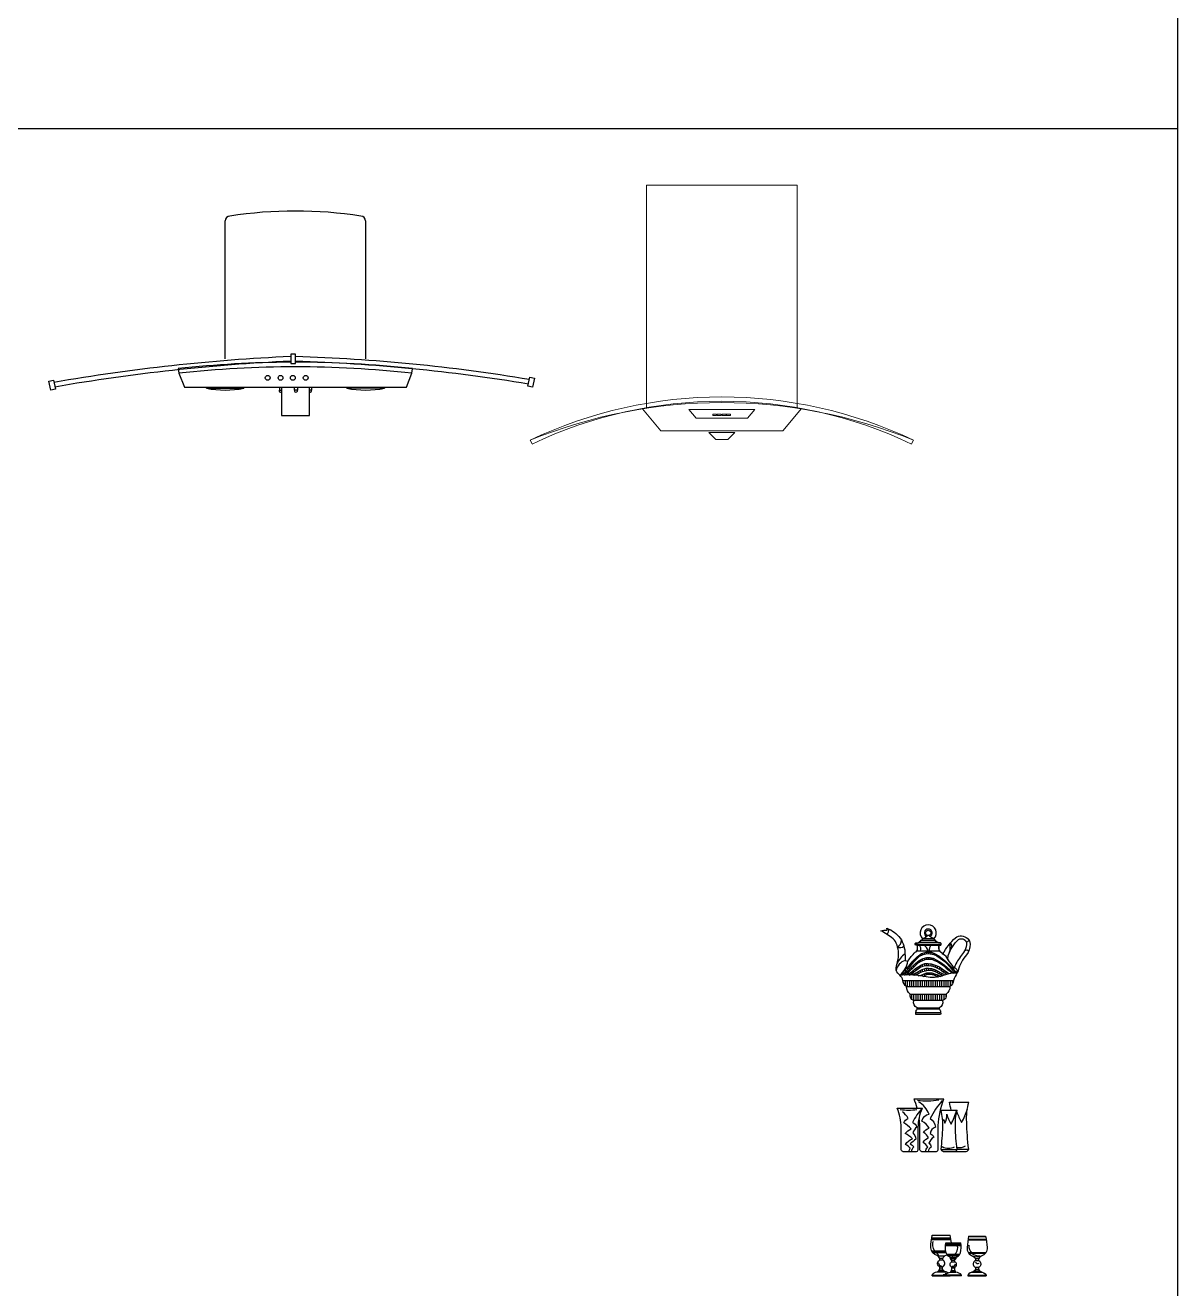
# Model space of a CAD drawing. Header units: inches. Extents: x -10949 to -5554, y -8625 to -6596.
# Drawn here: x -5931.4 to -5785.7, y -7873 to -7713.1 of the extents above; entities that cross this region are included whole.
import ezdxf

# ---------------------------------------------------------------- set-up
doc = ezdxf.new("R2010")
doc.units = ezdxf.units.IN
pattern_1 = [(270, (70319.24, -702.154), (6.2208, -2e-15), [])]

# ---------------------------------------------------------------- blocks, each defined once
blk = doc.blocks.new('A$C63E36FB4')
at = {"ltscale": 1000}
for p, q in [((414, 132.7), (414, 457.1)), ((744, 457.1), (744, 132.7)), ((568, 143.6), (568, 121.6)), ((579, 143.6), (568, 143.6)), ((568, 121.6), (579, 121.6)), ((579, 121.6), (579, 143.6)), ((304, 109.7), (305.2, 98.8)), ((305.2, 98.8), (318.5, 66)), ((839.6, 66), (852.8, 98.8)), ((852.8, 98.8), (854, 109.7)), ((1125, 68.3), (1129.6, 89.8)), ((1129.6, 89.8), (1140.4, 87.5)), ((0, 80.7), (10.8, 83)), ((4.6, 59.2), (0, 80.7)), ((15.3, 61.5), (4.6, 59.2)), ((10.8, 83), (15.3, 61.5)), ((318.5, 66), (839.6, 66)), ((370, 63.8), (370, 66)), ((370, 63.8), (458, 63.8)), ((458, 66), (458, 63.8)), ((541.3, 66), (541.3, 59.4)), ((541.3, 59.4), (546, 59.4)), ((546, 66), (546, 0)), ((576.7, 59.4), (576.7, 66)), ((583.8, 59.4), (576.7, 59.4)), ((583.8, 66), (583.8, 59.4)), ((612, 0), (612, 66)), ((616.8, 59.4), (612, 59.4)), ((616.8, 66), (616.8, 59.4)), ((700, 63.8), (700, 66)), ((788, 63.8), (700, 63.8)), ((788, 66), (788, 63.8)), ((1135.8, 66), (1125, 68.3)), ((1140.4, 87.5), (1135.8, 66)), ((546, 0), (612, 0))]:
    blk.add_line(p, q, dxfattribs=at)
for centre in [(514, 88.3), (544.2, 88.3), (572.9, 88.3), (603.2, 88.3)]:
    blk.add_circle(centre, 5.66, dxfattribs=at)
for centre, radius, start, end in [((579, -516.6), 996.7, 81.1114, 98.8886), ((425, 457.1), 11, 90, 180), ((733, 457.1), 11, 0, 90), ((764.1, -4231.5), 4374.1, 92.5695, 99.9017), ((764.6, -4234.9), 4366.5, 92.5799, 99.8946), ((579, -2371.2), 2496.2, 90.2523, 96.325), ((458.8, -3908), 4047.9, 80.479, 88.2986), ((458.6, -3910.4), 4039.3, 80.488, 88.2915), ((579, -2371.2), 2496.2, 83.675, 90), ((579, -2371.2), 2485.2, 90, 96.325), ((579, -2371.2), 2485.2, 83.675, 90), ((414, 292), 232.4, 259.085, 280.915), ((544.8, 58), 3.83, 157.6084, 288.7068), ((580.3, 58), 3.83, 157.6084, 22.3916), ((613.3, 58), 3.83, 251.2932, 22.3916), ((744, 292), 232.4, 259.085, 280.915)]:
    blk.add_arc(centre, radius, start, end, dxfattribs=at)
blk = doc.blocks.new('A$C74694381')
at = {"lineweight": 5}
for p, q in [((273.4, 84), (273.4, 608.3)), ((273.4, 608.3), (626.6, 608.3)), ((626.6, 85.4), (626.6, 608.3)), ((263.7, 82.6), (307, 31)), ((372.7, 81), (389.4, 61)), ((372.7, 81), (527.3, 81)), ((389.4, 61), (510.6, 61)), ((428.6, 70.3), (428.6, 67.3)), ((437.9, 70.3), (428.6, 70.3)), ((428.6, 67.3), (437.9, 67.3)), ((437.9, 67.3), (437.9, 70.3)), ((439.3, 70.3), (439.3, 67.3)), ((448.6, 70.3), (439.3, 70.3)), ((439.3, 67.3), (448.6, 67.3)), ((448.6, 67.3), (448.6, 70.3)), ((450.6, 70.3), (450.6, 67.3)), ((459.9, 70.3), (450.6, 70.3)), ((450.6, 67.3), (459.9, 67.3)), ((459.9, 67.3), (459.9, 70.3)), ((461.3, 70.3), (461.3, 67.3)), ((470.6, 70.3), (461.3, 70.3)), ((461.3, 67.3), (470.6, 67.3)), ((470.6, 67.3), (470.6, 70.3)), ((527.3, 81), (510.6, 61)), ((637.1, 83.5), (593, 31)), ((307, 31), (593, 31)), ((0, 9), (4.3, 0)), ((419.8, 27.3), (450, 27.3)), ((419.8, 27.3), (435.8, 10.6)), ((435.8, 10.6), (450, 10.6)), ((480.2, 27.3), (450, 27.3)), ((464.2, 10.6), (450, 10.6)), ((480.2, 27.3), (464.2, 10.6)), ((895.7, 0), (900, 9))]:
    blk.add_line(p, q, dxfattribs=at)
for radius in [1048.3, 1038.3]:
    blk.add_arc((450, -937.8), radius, 64.5792, 115.4208, dxfattribs=at)
at = {"lineweight": 9}
blk.add_arc((450, -1095.3), 1192.5, 67.8292, 112.1708, dxfattribs=at)
blk = doc.blocks.new('werwe4t')
at = {"color": 18, "true_color": 0x000000}
for p, q in [((73187.7, 732.5), (73297.5, 732.5)), ((73317.3, 720.4), (73389.1, 720.4)), ((73125.3, 697.7), (73218, 697.7)), ((73286.5, 690), (73346.3, 690)), ((73146.4, 538.3), (73196.9, 538.3)), ((73215.3, 538.3), (73269.9, 538.3)), ((73287, 545.8), (73345.9, 545.8)), ((73294.5, 538.3), (73338.4, 538.3)), ((73326.9, 538.3), (73379.6, 538.3)), ((73345.7, 547.3), (73388.6, 547.3))]:
    blk.add_line(p, q, dxfattribs=at)
for points in [[(73198.7, 697.7, 0.02709), (73187.7, 732.5)], [(73230.7, 538.3, -0.285822), (73237.8, 553.7, 0.128575), (73221.4, 571.6, -0.162034), (73241.2, 588.9, 0.092104), (73222.4, 608.2, -0.192144), (73242.7, 623.7, 0.166153), (73216.1, 650.2, -0.283709), (73243.1, 676.2, 0.145546), (73204, 721.1, 0.145546)], [(73290.4, 725.6, 0.053952), (73246.8, 660.2, -0.217317), (73265.8, 627.5, 0.284468), (73246.8, 605, -0.20156), (73259.7, 591.3, 0.16233), (73242, 568.9, -0.205402), (73250.2, 554.6, 0.192655), (73239.2, 538.2)], [(73269.9, 538.3, 0.442502), (73276.6, 547.9), (73276.6, 633.5, -0.075604), (73297.5, 732.5, -0.126079)], [(73323.5, 690, 0.033646), (73317.3, 720.4)], [(73379.6, 538.3, 0.317995), (73388.6, 547.3, -0.025904), (73381.3, 646.4, -0.081241), (73389.1, 720.4, -0.081241)], [(73146.4, 538.3, -0.442502), (73140.3, 547.2), (73140.3, 626.2, 0.096634), (73125.3, 697.7, 0.126091)], [(73169.4, 538.3, -0.172692), (73173.4, 550, 0.117666), (73155.5, 563.8, -0.167344), (73181.1, 585.4, 0.108808), (73154.2, 604.1, -0.113487), (73176.7, 621.6, 0.049998), (73149.6, 644, -0.161196), (73166, 659.9, 0.081053), (73145, 684.2, 0.081053)], [(73218, 697.7, 0.070336), (73181.5, 645.5, -0.277025), (73197.1, 628.3, 0.092693), (73182.5, 607.4, -0.205592), (73194, 583.9, -0.0023), (73173.6, 566.7, -0.042775), (73186.7, 555.2, 0.137397), (73176.6, 538)], [(73196.9, 538.3, 0.442502), (73203, 547.2), (73203, 626.2, -0.096634), (73218, 697.7, -0.126091)], [(73215.3, 538.3, -0.442502), (73208.6, 547.9), (73208.6, 633.5, 0.018691), (73206.3, 658.5, 0.018691)], [(73294.5, 538.3, -0.317995), (73287, 545.8, 0.025904), (73293.1, 628.4, 0.081241), (73286.5, 690, 0.081241)], [(73292.5, 657.7, -0.110218), (73301.2, 642.6, 0.131709), (73307.8, 675.3, 0.056136), (73323.5, 639.3, 0.081656), (73343.7, 690)], [(73338.4, 538.3, 0.317995), (73345.9, 545.8, -0.025904), (73339.8, 628.4, -0.081241), (73346.3, 690, -0.081241)], [(73344.9, 684.3, 0.050714), (73362.3, 645.4, 0.066672), (73383.6, 694.6, 0.066672)]]:
    blk.add_lwpolyline(points, format="xyb", dxfattribs=at)
for centre, radius, start, end in [((73235.4, 939), 214.8, 260.5707, 281.549), ((73169, 905.2), 214.5, 261.3952, 277.6963), ((73351.1, 611), 58.6, 264.0856, 296.4028), ((73314.6, 598.9), 48.9, 241.2612, 296.4028)]:
    blk.add_arc(centre, radius, start, end, dxfattribs=at)
blk = doc.blocks.new('dfgr')
at = {"color": 18, "true_color": 0x000000}
for p, q in [((72736.6, 702.1), (72824.8, 702.1)), ((72736.9, 704.1), (72824.5, 704.1)), ((72737.4, 707.3), (72823.9, 707.3)), ((72737.7, 709.3), (72823.6, 709.3)), ((72740.3, 721.8), (72821, 721.8)), ((72801.8, 686.3), (72868.8, 686.3)), ((72901.4, 700.8), (72984.1, 700.8)), ((72901.8, 702.9), (72983.8, 702.9)), ((72903.8, 715.4), (72981.8, 715.4)), ((72904.2, 717.4), (72981.4, 717.4)), ((72737.5, 651.1), (72800.9, 651.1)), ((72738.5, 649.1), (72801.2, 649.1)), ((72740.3, 645.9), (72801.8, 645.9)), ((72741.8, 643.9), (72802.2, 643.9)), ((72800.3, 674.9), (72870.3, 674.9)), ((72800.5, 676.9), (72870.1, 676.9)), ((72800.8, 680.1), (72869.7, 680.1)), ((72801.1, 682.1), (72869.5, 682.1)), ((72805.1, 635.8), (72865.5, 635.8)), ((72806.3, 633.7), (72864.2, 633.7)), ((72808.6, 630.6), (72862, 630.6)), ((72903.3, 642.6), (72982.3, 642.6)), ((72904.7, 640.6), (72980.9, 640.6)), ((72773.4, 617.7), (72788, 617.7)), ((72773.7, 577.9), (72787.6, 577.9)), ((72774.7, 609.4), (72786.7, 609.4)), ((72810.5, 628.5), (72860.1, 628.5)), ((72822.4, 616.1), (72848.2, 616.1)), ((72828.6, 601.6), (72842, 601.6)), ((72828.6, 577.1), (72842, 577.1)), ((72829, 574), (72841.6, 574)), ((72841.2, 607.3), (72829.4, 607.3)), ((72934.3, 606.4), (72951.3, 606.4)), ((72935.1, 576.4), (72950.4, 576.4)), ((72950.4, 614.9), (72935.2, 614.9)), ((72739.9, 541.4), (72821.4, 541.4)), ((72739.9, 538.3), (72821.4, 538.3)), ((72760.7, 556), (72800.6, 556)), ((72768.3, 559.2), (72793, 559.2)), ((72771.5, 562.3), (72789.9, 562.3)), ((72774.7, 569.6), (72786.7, 569.6)), ((72872.6, 541.4), (72797.9, 541.4)), ((72872.6, 538.3), (72797.9, 538.3)), ((72823.3, 554.9), (72847.3, 554.9)), ((72824.7, 556.9), (72845.9, 556.9)), ((72826.9, 561.1), (72843.7, 561.1)), ((72901.1, 541.4), (72984.5, 541.4)), ((72901.1, 538.3), (72984.5, 538.3)), ((72918.2, 554.4), (72967.3, 554.4)), ((72927.9, 557.6), (72957.6, 557.6)), ((72931.6, 560.7), (72954, 560.7)), ((72935.4, 568), (72950.2, 568))]:
    blk.add_line(p, q, dxfattribs=at)
for points in [[(72739.9, 538.3), (72739.9, 541.4, -0.241584), (72761.6, 556.2, 0.401071), (72774.7, 575, 0.184409), (72771.8, 580.3, -0.625959), (72774.7, 609.4, 0.304056), (72762.8, 629.2, -0.313174), (72734, 664.9, -0.059937), (72740.3, 721.8)], [(72767.8, 630.4, 0.183735), (72758.2, 643.6, -0.300656), (72745.2, 695)], [(72797.9, 538.3), (72797.9, 541.4, -0.168461), (72823.3, 554.9, 0.209907), (72828.6, 577.1, -0.652621), (72828.6, 601.6, 0.350014), (72826.4, 612.2, -0.255287), (72820.8, 621.5, -0.218444), (72802.7, 641.6, -0.103304), (72801.8, 686.3)], [(72826.6, 686.3, 0.037567), (72821, 721.8)], [(72872.6, 538.3), (72872.6, 541.4, 0.168461), (72847.3, 554.9, -0.209907), (72842, 577.1, 0.652621), (72842, 601.6, -0.350014), (72844.2, 612.2, 0.255287), (72849.8, 621.5, 0.218444), (72867.9, 641.6, 0.103304), (72868.8, 686.3)], [(72904.2, 717.4, 0.025268), (72897.7, 666.6, 0.365209), (72924.4, 626.9, -0.255254), (72936.3, 610.4, -0.19278), (72931, 603.4, 0.534024), (72935.1, 576.4, -0.366447), (72926.3, 556.7, 0.192355), (72901.1, 541.4), (72901.1, 538.3)], [(72981.4, 717.4, -0.025268), (72987.9, 666.6, -0.365209), (72961.2, 626.9, 0.255254), (72949.3, 610.4, 0.19278), (72954.6, 603.4, -0.534024), (72950.4, 576.4, 0.366447), (72959.3, 556.7, -0.192355), (72984.5, 541.4), (72984.5, 538.3)], [(72812.1, 551.6, 0.116799), (72799.7, 556.2, -0.401071), (72786.6, 575, -0.184409), (72789.5, 580.3, 0.625959), (72786.7, 609.4, -0.304056), (72798.5, 629.2, 0.057215), (72807, 632.8)]]:
    blk.add_lwpolyline(points, format="xyb", dxfattribs=at)
for centre, radius, start, end in [((72780.7, 774.6), 146.5, 262.9902, 277.0098), ((72812.1, 664.6), 43.2, 294.7722, 9.818), ((72949.7, 672.2), 44, 174.7536, 276.5635), ((72785.2, 599.5), 17.8, 184.5887, 269.9314), ((72835.3, 749.9), 129.3, 263.5597, 276.4403), ((72833.2, 593.8), 12.8, 251.0989, 353.791), ((72942.8, 682.5), 58.5, 251.7209, 288.2791), ((72945.8, 604.2), 11.1, 203.2424, 304.4102), ((72789.9, 557.6), 14.5, 269.1553, 339.0198)]:
    blk.add_arc(centre, radius, start, end, dxfattribs=at)
blk = doc.blocks.new('rtyruy')
at = {"true_color": 0x000000}
h = blk.add_hatch(dxfattribs=at)
h.set_pattern_fill('ANSI31', color=18, scale=49.7664, angle=225, style=0)
h.set_pattern_definition(pattern_1)
h.paths.add_polyline_path([(72527.5, 832.4), (72516.7, 837.1), (72501.1, 837.1), (72487.7, 832.9), (72474.6, 823.2), (72462.1, 811.2), (72452.6, 799.8), (72443.4, 789.5), (72435.2, 781, -0.055534), (72425, 770.5, -0.011786), (72439.1, 771.1), (72446.8, 775.5), (72454.2, 782.6), (72463.2, 792.1), (72471, 799.4), (72478, 806), (72486.6, 810.9), (72493.4, 814), (72501.5, 816.5), (72507.6, 817), (72517.3, 816.5), (72525.1, 813.3), (72535.1, 808.9), (72543.9, 803.3), (72552.2, 797.2), (72558.8, 790.9), (72567.6, 784.1), (72573.6, 778.5), (72576, 775.8, -0.011287), (72579.2, 775.9, 0.011315), (72582.8, 776.1), (72576.5, 780), (72569.5, 786.2), (72560.9, 793.5), (72554.6, 799.2), (72543.3, 807.4), (72531.7, 814.4), (72521.8, 819.3), (72512.5, 822), (72502.9, 822), (72492, 819), (72480.7, 813.4), (72469.8, 804.5), (72457.8, 792.9), (72449.9, 784.3), (72439.3, 776), (72431.2, 772.2), (72441, 779.7), (72449.8, 789.5), (72457.4, 799.9), (72465.6, 809.3), (72474.4, 818.2), (72482.3, 825.1), (72492.4, 830.1), (72503.7, 833), (72512.6, 832.7), (72523.3, 830.4), (72531.8, 826.4), (72542.2, 819.4), (72552, 811.9), (72560.8, 804.6), (72569.9, 794.5), (72577.8, 784.8), (72585.9, 776.4, 0.009695), (72589, 776.8), (72586.6, 780.9), (72578, 790.1), (72568.2, 800.6), (72557.6, 810.6), (72548.4, 818.2), (72538.1, 826.5)])
h = blk.add_hatch(dxfattribs=at)
h.set_pattern_fill('ANSI31', color=18, scale=49.7664, angle=225, style=0)
h.set_pattern_definition(pattern_1)
h.paths.add_polyline_path([(72527, 799.6), (72516, 803.7), (72506.7, 804.7), (72497.7, 803.9), (72488, 800.8), (72479.7, 796), (72470.7, 789.5), (72461.8, 782.4), (72453.3, 776.7), (72446.4, 773.2), (72442.8, 771.1, -0.0083), (72452.7, 771), (72459.8, 775.7), (72467.3, 781.8), (72475, 787.2), (72482.5, 792.3), (72491.6, 796.8), (72500.6, 798.6), (72509.5, 798.6), (72520.9, 796.6), (72530.4, 792.5), (72537.9, 788.7), (72544.4, 785.2), (72550.3, 780.5), (72555.2, 777.5), (72561.1, 773.1, -0.026358), (72568.3, 774.8), (72562.1, 778.9), (72554.6, 784.2), (72547.5, 789.1), (72539.7, 794.3)])
h.paths.add_polyline_path([(72523.7, 787.8), (72516.4, 789.9), (72507.9, 790.7), (72501.6, 790.7), (72495.5, 789.3), (72489.8, 787), (72483.3, 783.8), (72476.6, 780.3), (72470.1, 776.7), (72463, 773.6), (72454.9, 771, -0.011498), (72468.6, 770.2), (72476.6, 774.1), (72482.3, 777.5), (72490.8, 780.7), (72499.4, 783.4), (72508.1, 784.6), (72515.8, 784.8), (72524.1, 782), (72532, 778.7), (72537.9, 775.3), (72544.6, 771.4), (72548.6, 768.5, 0.014964), (72553.6, 770.4, -0.009279), (72556, 771.4), (72551.5, 773.6), (72544, 777.1), (72536.9, 780.9), (72529.8, 784.6)])
h.paths.add_polyline_path([(72525.1, 774.8), (72517.6, 777.2), (72508.9, 777.6), (72502.9, 776.8), (72495.6, 774.4), (72487.1, 770.6), (72479.3, 769.1, -0.004073), (72484.2, 768.5, -0.001528), (72492.4, 767), (72496.4, 769.4), (72500.3, 771.8), (72505.7, 773.2), (72512.1, 773.4), (72518.6, 772.8), (72523.8, 771), (72529.3, 768.9), (72535.5, 765, 0.023318), (72543.6, 766.9), (72538.2, 769.4), (72531.9, 772.6)])
h = blk.add_hatch(dxfattribs=at)
h.set_pattern_fill('ANSI31', color=18, scale=49.7664, angle=225, style=0)
h.set_pattern_definition(pattern_1)
h.paths.add_polyline_path([(72570.2, 737.1, 0.209879), (72580.3, 755.2), (72433.9, 755.2, 0.209879), (72443.9, 737.1)])
h.paths.add_polyline_path([(72454.9, 715.6, 0.393082), (72465.2, 696.8), (72548.9, 696.8, 0.393082), (72559.2, 715.6)])
at = {"color": 18, "true_color": 0x000000}
for p, q in [((72469.3, 860.4), (72544.8, 860.4)), ((72476.4, 857.8), (72537.8, 857.8)), ((72481, 865.7), (72533.2, 865.7)), ((72486.4, 871.7), (72526.5, 871.7)), ((72490.9, 876.5), (72523.3, 876.5)), ((72474.5, 840.6), (72539.6, 840.6)), ((72433.9, 755.2), (72580.3, 755.2)), ((72443.9, 737.1), (72570.2, 737.1)), ((72454.9, 715.6), (72559.2, 715.6)), ((72548.9, 696.8), (72465.2, 696.8)), ((72471.2, 662.6), (72542.9, 662.6)), ((72539.5, 672), (72474.6, 672)), ((72474.7, 675.9), (72539.5, 675.9))]:
    blk.add_line(p, q, dxfattribs=at)
for points in [[(72549.7, 831.7, -0.082667), (72585.8, 879.2, -0.342653), (72621.5, 876.9, -0.245191), (72628.4, 860.6, -0.159111), (72618.1, 829.5, 0.135775), (72594.4, 784, -0.184297), (72590.6, 777, 0.018765), (72580.3, 755.2, -0.209879), (72570.2, 737.1, -0.228662), (72559.2, 715.6, -0.393082), (72548.9, 696.8, -0.363641), (72539.5, 675.9, 0.307535), (72541.7, 668.9, -0.079853), (72543.2, 656.3), (72507.1, 656.3), (72471, 656.3, -0.079853), (72472.5, 668.9, 0.307535), (72474.7, 675.9, -0.363641), (72465.2, 696.8, -0.393082), (72454.9, 715.6, -0.228662), (72443.9, 737.1, -0.209879), (72433.9, 755.2, 0.104996), (72425, 770.5, -0.115758), (72414.2, 783.7, -0.069519), (72418.4, 810.5, 0.14449), (72416.7, 857.8, 0.108585), (72405.4, 876.2, 0.04563), (72369.4, 899.2, -0.100101), (72387.9, 901.1), (72387.4, 906.7, -0.136845), (72426.2, 877.7, -0.144105), (72439.8, 832.3, -0.053056), (72440.2, 813.1), (72448.3, 811.1, -0.071158), (72469.2, 836.7, 0.336222), (72476.4, 847), (72476.4, 857.8), (72470.4, 857.8, -0.201526), (72469.3, 860.4, -0.330769), (72471.1, 863.8, 0.042009), (72480.9, 865.4, -0.244288), (72484.8, 868.9, -0.238952), (72490.1, 874.2, -0.349905), (72492.7, 877.7, 0.138151), (72505.5, 885.5)], [(72537.8, 857.8), (72537.8, 847), (72537.8, 857.8), (72543.7, 857.8, 0.201526), (72544.8, 860.4, 0.330769), (72543.1, 863.8, -0.042009), (72533.3, 865.4, 0.244288), (72529.4, 868.9, 0.238952), (72524, 874.2, 0.349905), (72521.5, 877.7, -0.138151), (72508.7, 885.5, -0.138151)], [(72564.6, 814.9, -0.083482), (72565.4, 827.9, -0.125153), (72595.2, 874.1, -0.620416), (72618.5, 859.1, -0.11898), (72609.2, 835.9, 0.047798), (72587.3, 803.4, 0.036575), (72582.1, 789.9)], [(72590.6, 777, -0.035557), (72579.2, 775.9, 0.093679), (72553.6, 770.4, -0.133398), (72507.1, 764.2, 0.004237), (72484.2, 768.5, 0.049646), (72425, 770.5)]]:
    blk.add_lwpolyline(points, format="xyb", dxfattribs=at)
for points in [[(72431.2, 772.2), (72441, 779.7), (72449.8, 789.5), (72457.4, 799.9), (72465.6, 809.3), (72474.4, 818.2), (72482.3, 825.1), (72492.4, 830.1), (72503.7, 833), (72512.6, 832.7), (72523.3, 830.4), (72531.8, 826.4), (72542.2, 819.4), (72552, 811.9), (72560.8, 804.6), (72569.9, 794.5), (72577.8, 784.8), (72585.9, 776.4)], [(72431.2, 772.2), (72439.3, 776), (72449.9, 784.3), (72457.8, 792.9), (72469.8, 804.5), (72480.7, 813.4), (72492, 819), (72502.9, 822), (72512.5, 822), (72521.8, 819.3), (72531.7, 814.4), (72543.3, 807.4), (72554.6, 799.2), (72560.9, 793.5), (72569.5, 786.2), (72576.5, 780), (72582.8, 776.1)], [(72435.2, 781), (72443.4, 789.5), (72452.6, 799.8), (72462.1, 811.2), (72474.6, 823.2), (72487.7, 832.9), (72501.1, 837.1), (72516.7, 837.1), (72527.5, 832.4), (72538.1, 826.5), (72548.4, 818.2), (72557.6, 810.6), (72568.2, 800.6), (72578, 790.1), (72586.6, 780.9), (72589, 776.8)], [(72438.8, 770.9), (72446.8, 775.5), (72454.2, 782.6), (72463.2, 792.1), (72471, 799.4), (72478, 806), (72486.6, 810.9), (72493.4, 814), (72501.5, 816.5), (72507.6, 817), (72517.3, 816.5), (72525.1, 813.3), (72535.1, 808.9), (72543.9, 803.3), (72552.2, 797.2), (72558.8, 790.9), (72567.6, 784.1), (72573.6, 778.5), (72576, 775.8)], [(72442.8, 771.1), (72446.4, 773.2), (72453.3, 776.7), (72461.8, 782.4), (72470.7, 789.5), (72479.7, 796), (72488, 800.8), (72497.7, 803.9), (72506.7, 804.7), (72516, 803.7), (72527, 799.6), (72539.7, 794.3), (72547.5, 789.1), (72554.6, 784.2), (72562.1, 778.9), (72568.3, 774.8)], [(72452.1, 770.6), (72459.8, 775.7), (72467.3, 781.8), (72475, 787.2), (72482.5, 792.3), (72491.6, 796.8), (72500.6, 798.6), (72509.5, 798.6), (72520.9, 796.6), (72530.4, 792.5), (72537.9, 788.7), (72544.4, 785.2), (72550.3, 780.5), (72555.2, 777.5), (72561.1, 773.1)], [(72454.9, 771), (72463, 773.6), (72470.1, 776.7), (72476.6, 780.3), (72483.3, 783.8), (72489.8, 787), (72495.5, 789.3), (72501.6, 790.7), (72507.9, 790.7), (72516.4, 789.9), (72523.7, 787.8), (72529.8, 784.6), (72536.9, 780.9), (72544, 777.1), (72551.5, 773.6), (72556, 771.4)], [(72468.6, 770.2), (72476.6, 774.1), (72482.3, 777.5), (72490.8, 780.7), (72499.4, 783.4), (72508.1, 784.6), (72515.8, 784.8), (72524.1, 782), (72532, 778.7), (72537.9, 775.3), (72544.6, 771.4), (72548.6, 768.5)], [(72478.1, 768.9), (72487.1, 770.6), (72495.6, 774.4), (72502.9, 776.8), (72508.9, 777.6), (72517.6, 777.2), (72525.1, 774.8), (72531.9, 772.6), (72538.2, 769.4), (72543.6, 766.9)], [(72492.4, 767), (72496.4, 769.4), (72500.3, 771.8), (72505.7, 773.2), (72512.1, 773.4), (72518.6, 772.8), (72523.8, 771), (72529.3, 768.9), (72535.5, 765)]]:
    blk.add_lwpolyline(points, dxfattribs=at)
blk.add_circle((72507.1, 893), 7.74, dxfattribs=at)
for centre, radius, start, end in [((72507.1, 893), 23.6, 314.2806, 225.7194), ((72375.4, 900.9), 17.4, 314.9764, 12.2394), ((72507.1, 893), 11.3, 293.8832, 246.1168), ((72409.8, 871), 19.8, 294.7624, 2.7362), ((72426.5, 865.5), 14.9, 236.2115, 313.3201), ((72469.9, 846.6), 16.1, 338.0394, 43.9949), ((72476.2, 830.7), 32.4, 17.8106, 56.6505), ((72526.9, 846.1), 16.6, 135.3689, 199.3093), ((72548.2, 846.6), 10.4, 177.8225, 252.1576), ((72548.2, 846.6), 10.4, 177.8225, 252.1576), ((72513, 852.8), 58.1, 344.3669, 9.6344), ((72560.1, 854.1), 15.6, 323.1125, 41.3102), ((72619.8, 872.3), 4.88, 224.3189, 69.5232), ((72451.9, 776.6), 38.4, 107.7849, 169.2736), ((72481, 775), 70.6, 125.6563, 155.5853), ((72382.8, 821.7), 66.4, 309.4502, 350.8137), ((72341, 633.4), 287.9, 43.5301, 44.902), ((72537.3, 805.8), 28.8, 18.3719, 64.222), ((72341, 633.4), 287.9, 33.0708, 39.0638), ((72618.2, 833.4), 9.32, 49.2695, 164.4094), ((72582.9, 781.6), 8.96, 329.2823, 93.7048)]:
    blk.add_arc(centre, radius, start, end, dxfattribs=at)

msp = doc.modelspace()

# ---------------------------------------------------------------- linework, layer by layer
for p, q in [((-5785.69, -8591.05), (-5785.69, -7553.27)), ((-6131.78, -7726.17), (-5785.69, -7726.17))]:
    msp.add_line(p, q)

# ---------------------------------------------------------------- block references
at = {"xscale": 0.05384698862430561, "yscale": 0.05384698862430561, "zscale": 0.05384698862430561}
for name, p in [('A$C74694381', (-5867.57, -7766.09)), ('A$C63E36FB4', (-5928.44, -7762.47))]:
    msp.add_blockref(name, p, dxfattribs=at)
at = {"color": 18, "lineweight": 0, "true_color": 0x000000}
for name, p, xscale, yscale, zscale in [('rtyruy', (-8980.08, -7866.9), 0.04362113512465736, 0.04362113512465736, 0.04362113512465736), ('werwe4t', (-8333.31, -7874.09), 0.03435400320476223, 0.03435400320476223, 0.03435400320476223), ('dfgr', (-7849.91, -7886.36), 0.02795134148274697, 0.02795134148274697, 0.02795134148274697)]:
    msp.add_blockref(name, p, dxfattribs=dict(at, xscale=xscale, yscale=yscale, zscale=zscale))

doc.saveas('drawing.dxf')
